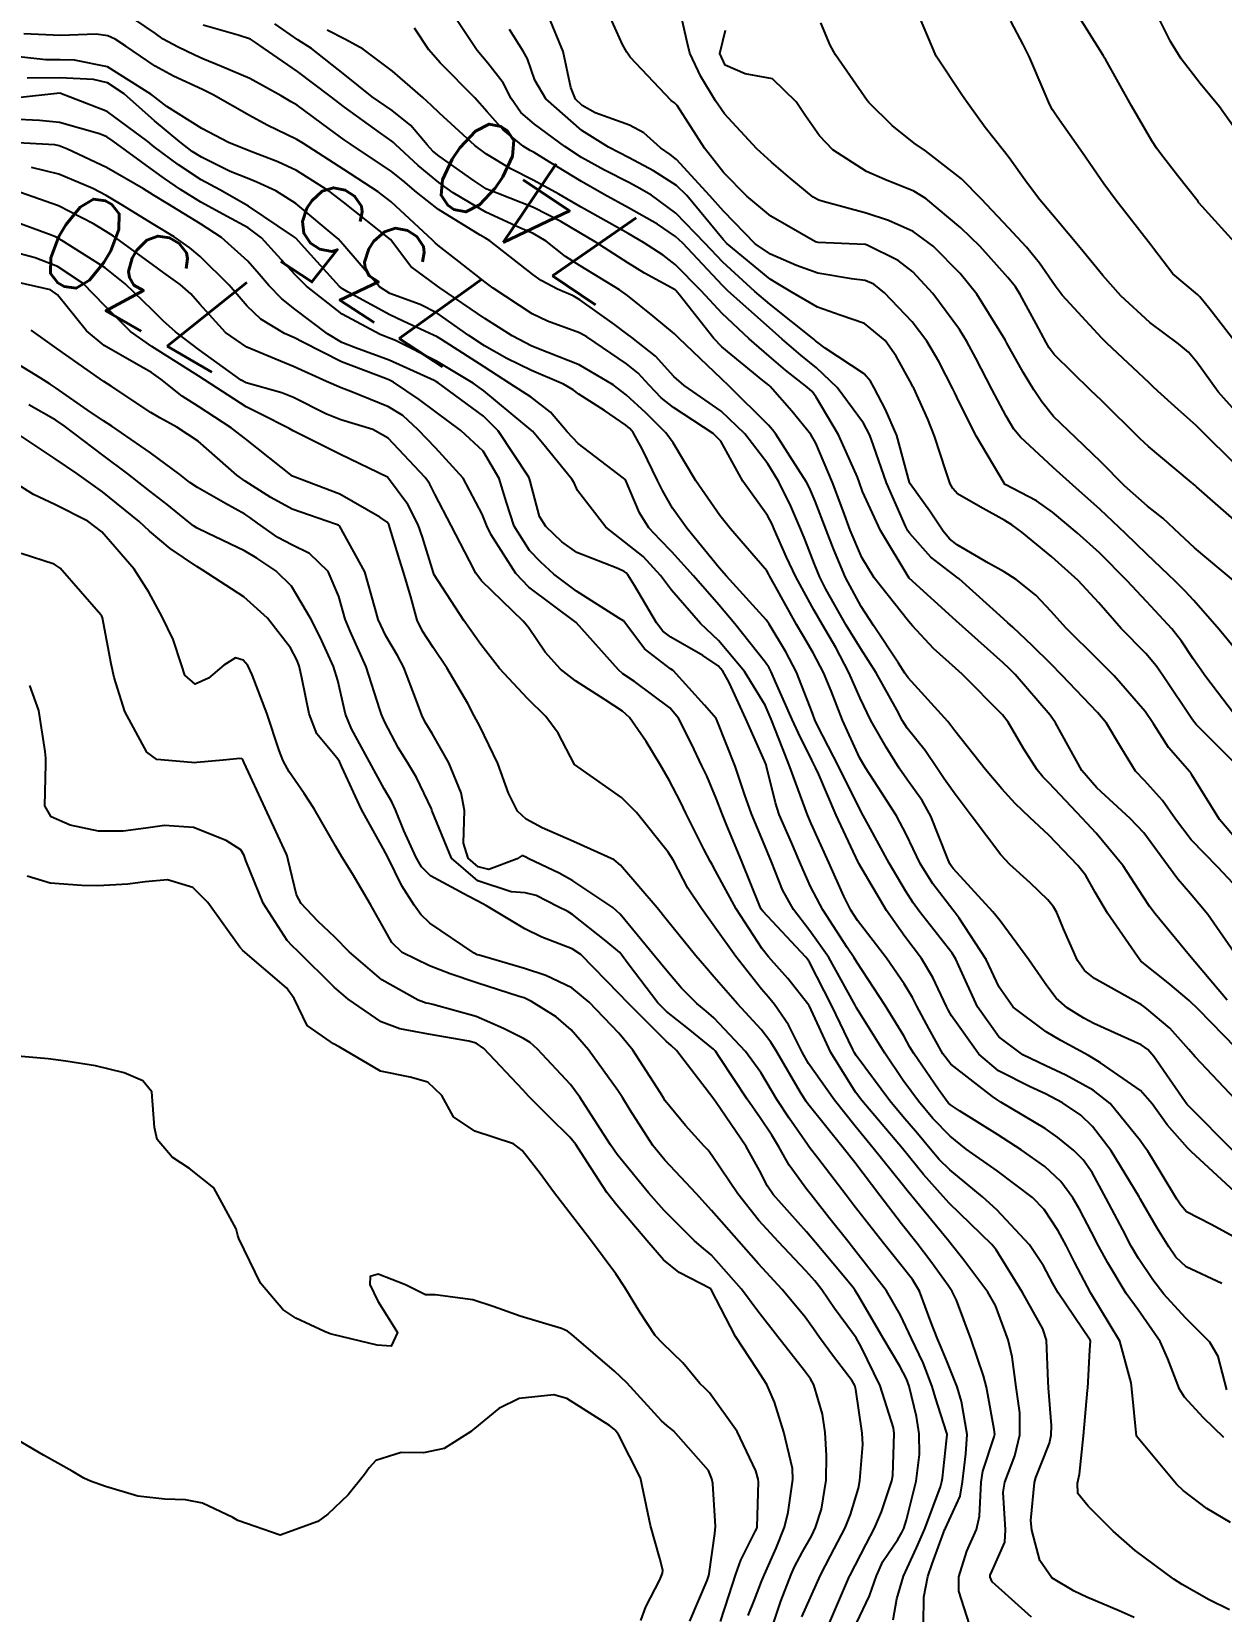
# Model space of a CAD drawing. Header units: metres. Extents: x 298520 to 308411, y 7433745 to 7450750.
# Drawn here: x 299905 to 299955.1, y 7449534.9 to 7449601.4 of the extents above; entities that cross this region are included whole.
import ezdxf
from ezdxf.enums import TextEntityAlignment as Align

# ---------------------------------------------------------------- set-up
doc = ezdxf.new("R2010")
doc.units = ezdxf.units.M
doc.header["$LTSCALE"] = 10
for name, color, linetype in [('Cotas', 45, 'Continuous'), ('Curvas de Nivel 1m', 11, 'Continuous'), ('Curvas de Nivel 5m', 15, 'Continuous')]:
    doc.layers.add(name, color=color, linetype=linetype)
doc.styles.add('Style-STANDARD', font='STANDARD.shx')

msp = doc.modelspace()

# ---------------------------------------------------------------- linework, layer by layer
at = {"layer": 'Curvas de Nivel 1m', "flags": 128}
for points, elevation in [([(299955.902, 7449575.087), (299954.993, 7449576.199), (299953.925, 7449577.425), (299953.544, 7449577.831), (299953.154, 7449578.222), (299951.95, 7449579.372), (299951.048, 7449580.249), (299949.973, 7449581.251), (299948.828, 7449582.272), (299947.994, 7449583.018), (299946.623, 7449584.301), (299946.343, 7449584.632), (299946.022, 7449585.177), (299945.422, 7449586.316), (299944.75, 7449587.619), (299944.368, 7449588.327), (299944.06, 7449588.832), (299942.93, 7449590.342), (299942.092, 7449591.263), (299941.471, 7449591.734), (299940.175, 7449592.379), (299940.103, 7449592.406), (299940.07, 7449592.413), (299938.104, 7449592.493), (299937.991, 7449592.516), (299936.12, 7449593.602), (299935.101, 7449594.44), (299934.143, 7449595.425), (299933.323, 7449596.458), (299932.171, 7449598.255), (299932.065, 7449598.365), (299931.915, 7449598.474), (299930.2, 7449600.293), (299930.059, 7449600.501), (299929.877, 7449600.832), (299929.111, 7449602.511)], 746), ([(299955.678, 7449578.193), (299953.954, 7449579.641), (299953.337, 7449580.219), (299952.621, 7449580.882), (299951.974, 7449581.393), (299951.008, 7449582.25), (299949.998, 7449583.278), (299948.954, 7449584.271), (299948.022, 7449585.167), (299947.523, 7449585.783), (299947.181, 7449586.293), (299946.747, 7449587.006), (299946.052, 7449588.251), (299946.02, 7449588.31), (299945.975, 7449588.39), (299944.786, 7449590.323), (299944.092, 7449591.189), (299942.948, 7449592.342), (299942.112, 7449592.956), (299941.065, 7449593.419), (299940.123, 7449593.724), (299938.314, 7449594.214), (299938.131, 7449594.27), (299937.9, 7449594.403), (299936.928, 7449595.206), (299936.147, 7449595.869), (299935.526, 7449596.436), (299934.167, 7449597.905), (299933.787, 7449598.454), (299933.163, 7449599.485), (299932.708, 7449600.465), (299932.604, 7449600.863), (299932.246, 7449602.47)], 747), ([(299955.916, 7449592.192), (299954.132, 7449594.166), (299954.099, 7449594.211), (299953.236, 7449595.315), (299952.526, 7449596.234), (299952.37, 7449596.452), (299952.158, 7449596.777), (299951.294, 7449598.249), (299950.202, 7449600.205), (299950.169, 7449600.26), (299950.114, 7449600.351), (299948.907, 7449602.273)], 752), ([(299956.157, 7449596.571), (299955.004, 7449598.202), (299954.188, 7449599.185), (299953.396, 7449600.222), (299952.935, 7449600.954), (299952.296, 7449602.239)], 753), ([(299955.676, 7449556.42), (299953.975, 7449558.207), (299953.706, 7449558.523), (299952.91, 7449559.417), (299951.939, 7449560.237), (299951.815, 7449560.33), (299951.724, 7449560.395), (299951.367, 7449560.603), (299949.735, 7449561.511), (299949.322, 7449561.85), (299949.031, 7449562.271), (299948.437, 7449563.606), (299948.155, 7449564.284), (299948.018, 7449564.529), (299947.778, 7449564.816), (299947.026, 7449565.532), (299946.17, 7449566.304), (299945.799, 7449566.713), (299944.588, 7449568.322), (299943.833, 7449569.32), (299943.418, 7449569.916), (299943.137, 7449570.341), (299942.608, 7449571.106), (299941.86, 7449572.054), (299941.662, 7449572.362), (299941.419, 7449572.816), (299940.546, 7449574.373), (299939.903, 7449575.394), (299939.293, 7449576.386), (299938.428, 7449577.902), (299938.175, 7449578.398), (299937.948, 7449578.953), (299937.55, 7449579.997), (299937.379, 7449580.409), (299936.954, 7449581.397), (299936.457, 7449582.423), (299935.994, 7449583.173), (299935.018, 7449584.44), (299934.022, 7449585.389), (299932.467, 7449586.466), (299932.037, 7449586.856), (299931.266, 7449587.703), (299930.263, 7449588.497), (299930.055, 7449588.641), (299929.528, 7449589.038), (299928.079, 7449590.085), (299927.798, 7449590.242), (299927.131, 7449590.534), (299926.44, 7449590.899), (299926.089, 7449591.144), (299924.281, 7449592.568), (299924.104, 7449592.675), (299923.884, 7449592.794), (299922.122, 7449593.876), (299921.195, 7449594.604), (299920.625, 7449595.1), (299920.142, 7449595.48), (299918.4, 7449596.638), (299918.155, 7449596.812), (299917.527, 7449597.278), (299916.169, 7449598.266), (299915.925, 7449598.418), (299915.497, 7449598.67), (299914.183, 7449599.393), (299912.995, 7449599.898), (299912.198, 7449600.229), (299911.869, 7449600.384), (299911.14, 7449600.726), (299910.528, 7449601.057), (299910.208, 7449601.287), (299909.343, 7449601.872)], 738), ([(299955.707, 7449558.571), (299954.118, 7449560.206), (299953.727, 7449560.587), (299952.838, 7449561.327), (299951.742, 7449562.198), (299951.697, 7449562.24), (299951.545, 7449562.443), (299950.29, 7449564.255), (299949.782, 7449565.12), (299949.37, 7449565.848), (299949.039, 7449566.268), (299947.812, 7449567.54), (299947.025, 7449568.292), (299946.405, 7449568.878), (299945.835, 7449569.489), (299945.14, 7449570.317), (299943.859, 7449571.941), (299943.695, 7449572.166), (299943.56, 7449572.335), (299941.89, 7449574.172), (299941.753, 7449574.361), (299941.483, 7449574.778), (299940.442, 7449576.375), (299939.925, 7449577.165), (299939.262, 7449578.387), (299938.751, 7449579.596), (299938.445, 7449580.395), (299937.975, 7449581.602), (299937.745, 7449582.168), (299937.618, 7449582.405), (299936.92, 7449583.496), (299936.324, 7449584.425), (299936.192, 7449584.605), (299936.017, 7449584.797), (299934.358, 7449586.447), (299934.036, 7449586.757), (299932.236, 7449588.468), (299932.055, 7449588.64), (299931.161, 7449589.389), (299930.079, 7449590.259), (299929.742, 7449590.503), (299928.093, 7449591.508), (299927.473, 7449591.906), (299926.653, 7449592.542), (299926.108, 7449592.876), (299925.553, 7449593.114), (299924.121, 7449593.767), (299922.745, 7449594.584), (299922.137, 7449595.016), (299921.267, 7449595.726), (299920.316, 7449596.618), (299920.234, 7449596.699), (299920.154, 7449596.764), (299919.684, 7449597.099), (299918.168, 7449598.189), (299917.561, 7449598.646), (299916.188, 7449599.695), (299914.743, 7449600.682), (299914.423, 7449600.905), (299914.206, 7449601.044), (299913.688, 7449601.215), (299912.212, 7449601.642)], 739), ([(299955.746, 7449562.418), (299954.513, 7449564.203), (299953.782, 7449565.071), (299953.255, 7449565.686), (299952.861, 7449566.224), (299951.814, 7449567.638), (299951.248, 7449568.246), (299949.836, 7449569.537), (299949.213, 7449570.266), (299948.389, 7449571.744), (299948.105, 7449572.278), (299947.868, 7449572.601), (299946.399, 7449574.302), (299946.153, 7449574.564), (299945.898, 7449574.801), (299944.183, 7449576.327), (299943.917, 7449576.571), (299941.943, 7449578.36), (299940.728, 7449580.372), (299939.979, 7449582.017), (299939.842, 7449582.381), (299939.757, 7449582.611), (299938.97, 7449584.39), (299938.029, 7449585.979), (299937.849, 7449586.22), (299937.645, 7449586.406), (299936.737, 7449587.117), (299936.046, 7449587.702), (299935.199, 7449588.439), (299934.069, 7449589.502), (299933.187, 7449590.459), (299932.094, 7449591.571), (299931.581, 7449591.961), (299930.748, 7449592.49), (299930.109, 7449592.872), (299929.303, 7449593.32), (299928.125, 7449593.979), (299927.194, 7449594.529), (299926.139, 7449595.103), (299925.174, 7449595.586), (299924.149, 7449596.208), (299923.653, 7449596.575), (299922.166, 7449597.94), (299921.836, 7449598.261), (299921.47, 7449598.601), (299920.189, 7449599.707), (299918.948, 7449600.633), (299918.207, 7449601.04), (299917.435, 7449601.423)], 741), ([(299955.784, 7449565.288), (299954.931, 7449566.199), (299953.81, 7449567.351), (299953.148, 7449568.22), (299952.609, 7449569.007), (299951.839, 7449569.839), (299951.467, 7449570.244), (299950.853, 7449571.25), (299950.241, 7449572.256), (299949.87, 7449572.712), (299948.36, 7449574.275), (299947.898, 7449574.756), (299947.133, 7449575.52), (299946.297, 7449576.304), (299946.094, 7449576.487), (299945.916, 7449576.652), (299944.038, 7449578.329), (299943.944, 7449578.4), (299942.857, 7449579.252), (299941.962, 7449580.236), (299941.883, 7449580.361), (299941.802, 7449580.524), (299940.985, 7449582.37), (299940.44, 7449583.942), (299940.288, 7449584.377), (299940.018, 7449584.889), (299938.91, 7449586.391), (299938.041, 7449587.212), (299937.381, 7449587.745), (299936.598, 7449588.422), (299936.06, 7449588.897), (299934.323, 7449590.448), (299934.085, 7449590.684), (299932.415, 7449592.467), (299932.107, 7449592.75), (299931.339, 7449593.257), (299930.125, 7449593.945), (299929.099, 7449594.51), (299928.138, 7449595.055), (299926.787, 7449595.893), (299926.15, 7449596.274), (299925.979, 7449596.37), (299925.692, 7449596.547), (299924.841, 7449597.241), (299924.167, 7449597.986), (299923.651, 7449598.575), (299922.195, 7449600.058), (299921.721, 7449600.597), (299921.12, 7449601.515)], 742), ([(299955.809, 7449567.262), (299954.999, 7449568.198), (299953.842, 7449570.084), (299953.793, 7449570.161), (299953.755, 7449570.211), (299952.862, 7449571.234), (299952.218, 7449572.235), (299951.871, 7449572.747), (299950.564, 7449574.253), (299949.9, 7449574.92), (299948.535, 7449576.274), (299947.92, 7449576.961), (299947.277, 7449577.641), (299946.45, 7449578.302), (299945.938, 7449578.626), (299945.272, 7449578.987), (299943.957, 7449579.766), (299943.637, 7449580.012), (299943.368, 7449580.339), (299942.811, 7449581.187), (299941.983, 7449582.326), (299941.964, 7449582.36), (299941.955, 7449582.389), (299941.417, 7449584.366), (299940.937, 7449585.457), (299940.459, 7449586.376), (299940.31, 7449586.651), (299940.039, 7449586.968), (299938.398, 7449588.048), (299938.052, 7449588.312), (299938.002, 7449588.35), (299937.942, 7449588.402), (299936.075, 7449589.893), (299935.435, 7449590.436), (299934.095, 7449591.668), (299933.339, 7449592.458), (299932.122, 7449593.724), (299931.094, 7449594.486), (299930.474, 7449594.833), (299930.138, 7449595.012), (299929.115, 7449595.538), (299928.148, 7449596.068), (299927.448, 7449596.527), (299926.162, 7449597.477), (299925.588, 7449597.97), (299925.186, 7449598.555), (299924.841, 7449599.218), (299924.195, 7449600.046), (299923.746, 7449600.575), (299922.797, 7449602.005)], 743), ([(299955.845, 7449570.374), (299954.017, 7449572.208), (299953.866, 7449572.396), (299952.65, 7449574.229), (299952.341, 7449574.677), (299951.902, 7449575.188), (299950.868, 7449576.25), (299949.924, 7449577.319), (299949.05, 7449578.269), (299947.948, 7449579.259), (299946.68, 7449580.299), (299946.264, 7449580.603), (299945.968, 7449580.788), (299944.923, 7449581.371), (299943.979, 7449581.907), (299943.777, 7449582.13), (299943.666, 7449582.335), (299943.49, 7449582.838), (299943.011, 7449584.345), (299942.729, 7449585.058), (299942.132, 7449586.359), (299942.098, 7449586.423), (299942.035, 7449586.546), (299941.393, 7449587.707), (299940.923, 7449588.367), (299940.063, 7449589.075), (299939.027, 7449589.432), (299938.073, 7449589.766), (299936.971, 7449590.417), (299936.41, 7449590.749), (299936.088, 7449590.954), (299934.265, 7449592.448), (299934.105, 7449592.615), (299932.578, 7449594.466), (299932.137, 7449594.893), (299931.173, 7449595.514), (299930.148, 7449596.058), (299929.286, 7449596.509), (299928.16, 7449597.204), (299926.643, 7449598.535), (299926.185, 7449599.32), (299925.87, 7449600.217), (299925.693, 7449600.548), (299925.108, 7449601.452)], 744), ([(299955.966, 7449580.511), (299954.04, 7449582.209), (299953.984, 7449582.261), (299953.742, 7449582.459), (299952.008, 7449583.899), (299951.643, 7449584.244), (299950.029, 7449585.842), (299949.588, 7449586.264), (299948.048, 7449587.778), (299947.83, 7449588.062), (299947.701, 7449588.285), (299947.288, 7449589.068), (299946.618, 7449590.302), (299946.411, 7449590.63), (299946.09, 7449591.023), (299944.922, 7449592.322), (299944.115, 7449593.114), (299942.64, 7449594.345), (299942.136, 7449594.654), (299940.911, 7449595.139), (299940.144, 7449595.474), (299938.728, 7449596.394), (299938.159, 7449596.975), (299937.581, 7449597.823), (299937.179, 7449598.415), (299936.187, 7449599.388), (299935.041, 7449599.59), (299934.196, 7449599.957), (299933.97, 7449600.452), (299934.213, 7449601.435)], 748), ([(299955.993, 7449582.843), (299954.617, 7449584.204), (299954.019, 7449584.791), (299953.266, 7449585.462), (299952.402, 7449586.234), (299952.21, 7449586.413), (299952.036, 7449586.582), (299950.256, 7449588.258), (299950.056, 7449588.463), (299948.378, 7449590.277), (299948.087, 7449590.662), (299947.428, 7449591.622), (299946.881, 7449592.298), (299946.115, 7449593.111), (299944.988, 7449594.321), (299944.141, 7449595.166), (299942.633, 7449596.345), (299942.156, 7449596.68), (299941.217, 7449597.418), (299940.244, 7449598.379), (299940.174, 7449598.468), (299938.834, 7449600.394), (299938.616, 7449600.805), (299938.216, 7449601.745)], 749), ([(299955.75, 7449588.193), (299954.595, 7449589.685), (299954.176, 7449590.209), (299954.084, 7449590.298), (299953.037, 7449591.171), (299952.22, 7449592.238), (299952.105, 7449592.404), (299950.65, 7449594.255), (299950.14, 7449594.958), (299949.241, 7449596.269), (299948.168, 7449597.788), (299947.968, 7449598.08), (299947.858, 7449598.285), (299947.618, 7449598.851), (299947, 7449600.298), (299946.738, 7449600.832), (299946.218, 7449601.812)], 751), ([(299955.653, 7449554.19), (299953.673, 7449556.172), (299953.655, 7449556.193), (299953.641, 7449556.21), (299953.562, 7449556.325), (299952.232, 7449558.232), (299951.991, 7449558.521), (299951.708, 7449558.722), (299950.864, 7449559.096), (299949.716, 7449559.609), (299949.286, 7449559.834), (299948.596, 7449560.277), (299948.129, 7449560.686), (299947.732, 7449561.195), (299946.976, 7449562.298), (299945.767, 7449563.941), (299945.456, 7449564.313), (299943.791, 7449566.142), (299943.708, 7449566.247), (299943.655, 7449566.332), (299943.552, 7449566.579), (299942.853, 7449568.345), (299942.484, 7449569.005), (299941.838, 7449569.894), (299941.518, 7449570.363), (299940.968, 7449571.253), (299940.32, 7449572.375), (299939.877, 7449573.311), (299939.402, 7449574.385), (299938.847, 7449575.448), (299938.289, 7449576.396), (299937.922, 7449577.026), (299937.166, 7449578.412), (299936.78, 7449579.247), (299936.259, 7449580.426), (299936.168, 7449580.63), (299935.969, 7449580.993), (299934.939, 7449582.44), (299934.008, 7449584.125), (299933.692, 7449584.453), (299932.024, 7449585.544), (299931.5, 7449585.951), (299930.999, 7449586.486), (299930.536, 7449586.991), (299930.042, 7449587.389), (299928.374, 7449588.517), (299928.065, 7449588.688), (299926.711, 7449589.182), (299926.072, 7449589.488), (299924.426, 7449590.567), (299924.085, 7449590.819), (299922.984, 7449591.691), (299922.101, 7449592.385), (299921.99, 7449592.48), (299921.874, 7449592.593), (299920.127, 7449594.209), (299919.583, 7449594.625), (299918.142, 7449595.559), (299916.444, 7449596.657), (299916.155, 7449596.825), (299914.911, 7449597.429), (299914.164, 7449597.837), (299912.637, 7449598.705), (299912.185, 7449598.935), (299910.962, 7449599.5), (299910.195, 7449599.914), (299908.958, 7449600.752), (299908.507, 7449601.057), (299908.207, 7449601.186), (299907.708, 7449601.265), (299906.207, 7449601.207), (299904.674, 7449601.269)], 737), ([(299955.628, 7449552.551), (299953.823, 7449554.208), (299953.655, 7449554.376), (299952.796, 7449555.355), (299952.173, 7449556.233), (299951.681, 7449556.791), (299950, 7449557.955), (299949.701, 7449558.14), (299949.495, 7449558.263), (299948.327, 7449558.899), (299947.713, 7449559.268), (299946.313, 7449560.304), (299945.731, 7449561.147), (299945.181, 7449562.316), (299944.05, 7449564.046), (299943.833, 7449564.329), (299943.774, 7449564.406), (299942.931, 7449565.49), (299942.402, 7449566.351), (299941.811, 7449567.583), (299941.404, 7449568.364), (299940.624, 7449569.583), (299940.094, 7449570.377), (299939.847, 7449570.814), (299939.13, 7449572.387), (299938.653, 7449573.621), (299938.332, 7449574.396), (299937.901, 7449575.216), (299937.464, 7449575.962), (299937.2, 7449576.411), (299936.252, 7449578.111), (299936.076, 7449578.428), (299936.033, 7449578.518), (299935.945, 7449578.667), (299934.422, 7449580.445), (299933.968, 7449581.001), (299932.952, 7449582.46), (299932.007, 7449584.064), (299931.698, 7449584.475), (299930.852, 7449585.319), (299930.029, 7449586.075), (299929.48, 7449586.506), (299928.045, 7449587.346), (299926.733, 7449587.859), (299926.056, 7449588.121), (299925.22, 7449588.558), (299924.07, 7449589.299), (299922.179, 7449590.589), (299922.084, 7449590.649), (299920.963, 7449591.478), (299920.103, 7449592.62), (299918.126, 7449594.195), (299917.523, 7449594.646), (299916.142, 7449595.524), (299915.367, 7449595.894), (299914.149, 7449596.345), (299913.286, 7449596.699), (299912.162, 7449597.285), (299910.689, 7449598.219), (299910.181, 7449598.606), (299910.014, 7449598.742), (299908.194, 7449599.883), (299906.805, 7449600.166), (299906.197, 7449600.174), (299905.587, 7449600.18), (299904.198, 7449600.34)], 736), ([(299955.107, 7449548.676), (299953.595, 7449549.377), (299953.168, 7449549.786), (299952.87, 7449550.221), (299952.382, 7449551), (299951.666, 7449552.239), (299951.624, 7449552.319), (299950.448, 7449554.252), (299949.663, 7449555.283), (299949.16, 7449555.759), (299948.394, 7449556.279), (299947.678, 7449556.66), (299947.028, 7449556.952), (299945.693, 7449557.623), (299944.866, 7449558.318), (299943.719, 7449559.936), (299943.578, 7449560.189), (299943.509, 7449560.333), (299942.942, 7449561.549), (299942.459, 7449562.349), (299941.757, 7449563.285), (299940.982, 7449564.368), (299939.82, 7449566.352), (299939.805, 7449566.38), (299939.793, 7449566.401), (299938.865, 7449568.39), (299938.135, 7449570.102), (299937.999, 7449570.398), (299937.846, 7449570.696), (299937.28, 7449571.831), (299937.019, 7449572.413), (299936.318, 7449573.992), (299936.127, 7449574.426), (299936.049, 7449574.582), (299935.897, 7449574.807), (299934.604, 7449576.443), (299933.925, 7449577.238), (299932.854, 7449578.461), (299931.953, 7449579.473), (299931.458, 7449579.978), (299930.978, 7449580.485), (299930.585, 7449581.107), (299929.996, 7449582.5), (299929.983, 7449582.517), (299929.908, 7449582.576), (299928.006, 7449584.032), (299927.546, 7449584.527), (299926.837, 7449585.353), (299926.027, 7449585.976), (299925.128, 7449586.559), (299924.043, 7449587.252), (299922.246, 7449588.402), (299922.062, 7449588.516), (299921.913, 7449588.592), (299920.638, 7449589.181), (299920.071, 7449589.449), (299918.322, 7449590.396), (299918.082, 7449590.538), (299917.956, 7449590.641), (299916.488, 7449592.267), (299916.134, 7449592.66), (299916.103, 7449592.689), (299916.023, 7449592.742), (299914.123, 7449594.028), (299912.921, 7449594.702), (299912.137, 7449595.129), (299911.182, 7449595.764), (299910.151, 7449596.52), (299909.884, 7449596.743), (299908.172, 7449598.006), (299906.183, 7449598.78), (299904.399, 7449598.587)], 734), ([(299955.314, 7449544.193), (299954.953, 7449545.604), (299954.596, 7449546.2), (299953.568, 7449547.22), (299952.655, 7449548.224), (299952.19, 7449548.832), (299951.598, 7449549.718), (299951.291, 7449550.243), (299950.933, 7449550.924), (299950.239, 7449552.254), (299949.639, 7449553.337), (299949.263, 7449553.879), (299948.872, 7449554.272), (299948.197, 7449554.821), (299947.662, 7449555.194), (299945.795, 7449556.309), (299945.674, 7449556.384), (299945.441, 7449556.548), (299943.697, 7449557.908), (299943.352, 7449558.335), (299942.768, 7449559.399), (299942.266, 7449560.352), (299942.078, 7449560.707), (299941.732, 7449561.29), (299940.985, 7449562.368), (299939.767, 7449563.955), (299939.486, 7449564.383), (299939.189, 7449564.976), (299938.558, 7449566.392), (299937.817, 7449568.034), (299937.659, 7449568.402), (299937.161, 7449569.735), (299936.919, 7449570.414), (299936.615, 7449571.183), (299936.134, 7449572.426), (299935.872, 7449573.013), (299935.011, 7449574.439), (299933.906, 7449575.737), (299933.15, 7449576.458), (299931.934, 7449577.863), (299931.469, 7449578.477), (299930.734, 7449579.271), (299929.957, 7449579.897), (299929.163, 7449580.508), (299927.978, 7449582.054), (299927.83, 7449582.371), (299927.738, 7449582.524), (299926.503, 7449584.045), (299926.075, 7449584.549), (299926.045, 7449584.581), (299926.013, 7449584.606), (299925.755, 7449584.813), (299924.03, 7449586.242), (299923.579, 7449586.575), (299922.047, 7449587.498), (299920.315, 7449588.361), (299920.061, 7449588.464), (299919.666, 7449588.624), (299918.071, 7449589.472), (299916.567, 7449590.655), (299916.088, 7449591.129), (299915.359, 7449591.935), (299914.666, 7449592.682), (299914.109, 7449593.108), (299913.224, 7449593.591), (299912.125, 7449594.185), (299911.264, 7449594.723), (299910.593, 7449595.188), (299910.141, 7449595.514), (299908.422, 7449596.757), (299908.156, 7449596.933), (299907.854, 7449597.067), (299906.164, 7449597.549), (299905.33, 7449597.627), (299904.166, 7449597.686)], 733), ([(299955.191, 7449542.195), (299954.328, 7449543.015), (299953.53, 7449543.885), (299953.314, 7449544.222), (299952.825, 7449545.5), (299952.51, 7449546.226), (299951.573, 7449547.562), (299951.074, 7449548.245), (299950.308, 7449549.541), (299949.914, 7449550.257), (299949.609, 7449550.836), (299949.117, 7449551.767), (299948.827, 7449552.272), (299948.322, 7449552.962), (299947.646, 7449553.591), (299946.655, 7449554.3), (299945.659, 7449554.945), (299944.054, 7449555.941), (299943.672, 7449556.193), (299943.601, 7449556.259), (299943.544, 7449556.332), (299943.178, 7449556.84), (299942.137, 7449558.353), (299941.972, 7449558.623), (299941.71, 7449559.091), (299940.929, 7449560.368), (299939.741, 7449562.193), (299939.617, 7449562.381), (299939.324, 7449562.81), (299938.3, 7449564.395), (299937.783, 7449565.38), (299937.471, 7449566.086), (299937.335, 7449566.407), (299936.98, 7449567.238), (299936.472, 7449568.42), (299936.307, 7449568.902), (299935.938, 7449570.429), (299935.913, 7449570.498), (299935.845, 7449570.673), (299935.06, 7449572.438), (299934.366, 7449573.965), (299934.095, 7449574.448), (299933.895, 7449574.671), (299933.253, 7449575.103), (299931.907, 7449575.874), (299931.568, 7449576.133), (299931.301, 7449576.479), (299930.369, 7449578.06), (299930.099, 7449578.498), (299930.028, 7449578.583), (299929.944, 7449578.646), (299929.681, 7449578.767), (299927.952, 7449579.448), (299927.323, 7449579.896), (299926.649, 7449580.54), (299926.381, 7449580.958), (299925.982, 7449582.442), (299925.95, 7449582.55), (299925.927, 7449582.607), (299924.642, 7449584.564), (299924.019, 7449585.178), (299922.106, 7449586.589), (299922.034, 7449586.632), (299921.947, 7449586.679), (299920.047, 7449587.533), (299918.634, 7449588.055), (299918.058, 7449588.284), (299917.448, 7449588.646), (299916.073, 7449589.684), (299915.525, 7449590.116), (299914.979, 7449590.677), (299914.569, 7449591.165), (299914.093, 7449591.711), (299912.995, 7449592.701), (299912.111, 7449593.28), (299910.734, 7449594.121), (299910.129, 7449594.481), (299909.702, 7449594.744), (299908.142, 7449595.647), (299906.502, 7449596.424), (299906.151, 7449596.562), (299905.971, 7449596.602), (299904.152, 7449596.702)], 732), ([(299955.467, 7449538.617), (299954.472, 7449539.204), (299953.48, 7449539.955), (299953.193, 7449540.223), (299951.513, 7449542.24), (299951.308, 7449544.242), (299951.289, 7449544.488), (299950.813, 7449546.247), (299949.583, 7449548.26), (299948.899, 7449549.574), (299948.545, 7449550.276), (299948.217, 7449550.889), (299947.625, 7449551.788), (299947.133, 7449552.295), (299945.644, 7449553.41), (299944.343, 7449554.323), (299943.658, 7449554.872), (299942.942, 7449555.617), (299942.336, 7449556.35), (299941.686, 7449557.218), (299940.908, 7449558.368), (299939.722, 7449560.27), (299939.665, 7449560.381), (299939.599, 7449560.507), (299938.556, 7449562.392), (299937.76, 7449563.518), (299937.073, 7449564.411), (299936.61, 7449565.246), (299936.142, 7449566.425), (299935.805, 7449567.229), (299935.295, 7449568.435), (299935, 7449569.27), (299934.611, 7449570.442), (299933.862, 7449572.354), (299933.833, 7449572.421), (299933.812, 7449572.451), (299933.316, 7449573.011), (299932.002, 7449574.469), (299931.894, 7449574.549), (299930.801, 7449575.386), (299929.965, 7449576.499), (299929.914, 7449576.561), (299929.749, 7449576.668), (299927.932, 7449577.809), (299926.977, 7449578.534), (299926.434, 7449579.029), (299925.953, 7449579.533), (299925.303, 7449580.557), (299924.982, 7449581.551), (299924.679, 7449582.563), (299924, 7449583.701), (299923.063, 7449584.58), (299922.02, 7449585.348), (299921.313, 7449585.888), (299920.223, 7449586.617), (299920.034, 7449586.71), (299919.893, 7449586.764), (299918.045, 7449587.467), (299916.418, 7449588.296), (299916.06, 7449588.478), (299915.646, 7449588.666), (299914.648, 7449589.261), (299914.074, 7449589.818), (299913.316, 7449590.698), (299912.095, 7449591.904), (299911.656, 7449592.274), (299910.992, 7449592.727), (299910.111, 7449593.27), (299908.832, 7449594.043), (299908.129, 7449594.469), (299907.572, 7449594.766), (299906.139, 7449595.369), (299904.994, 7449595.65)], 731), ([(299951.417, 7449534.612), (299950.777, 7449534.889), (299949.425, 7449535.468), (299948.883, 7449535.724), (299947.947, 7449536.282), (299947.444, 7449537.005), (299947.096, 7449538.294), (299947.064, 7449538.696), (299947.221, 7449540.293), (299947.276, 7449540.503), (299947.495, 7449541.07), (299947.849, 7449541.944), (299947.919, 7449542.284), (299947.925, 7449542.692), (299947.805, 7449544.286), (299947.794, 7449544.545), (299947.721, 7449546.287), (299947.56, 7449546.767), (299946.711, 7449548.299), (299945.601, 7449550.093), (299945.422, 7449550.312), (299943.629, 7449552.058), (299943.367, 7449552.334), (299942.549, 7449553.253), (299941.653, 7449554.36), (299939.949, 7449556.377), (299939.678, 7449556.729), (299938.644, 7449558.391), (299937.723, 7449560.369), (299937.715, 7449560.393), (299936.825, 7449561.505), (299936.018, 7449562.426), (299935.748, 7449562.764), (299934.655, 7449564.441), (299933.789, 7449566.041), (299933.643, 7449566.304), (299933.559, 7449566.454), (299933.298, 7449566.96), (299932.541, 7449568.469), (299932.306, 7449568.951), (299931.837, 7449569.865), (299931.468, 7449570.484), (299930.862, 7449571.481), (299930.167, 7449572.497), (299929.867, 7449572.768), (299929.144, 7449573.238), (299927.886, 7449574.041), (299927.261, 7449574.529), (299926.613, 7449575.252), (299925.91, 7449576.282), (299925.691, 7449576.552), (299923.938, 7449578.256), (299923.702, 7449578.572), (299923.426, 7449579.097), (299922.659, 7449580.583), (299921.976, 7449581.904), (299921.739, 7449582.352), (299921.566, 7449582.596), (299920.008, 7449584.259), (299919.366, 7449584.626), (299918.017, 7449585.028), (299917.38, 7449585.285), (299916.026, 7449585.968), (299915.523, 7449586.163), (299914.032, 7449586.579), (299913.811, 7449586.692), (299912.052, 7449587.977), (299911.049, 7449588.725), (299910.529, 7449589.195), (299910.072, 7449589.654), (299908.937, 7449590.751), (299908.09, 7449591.423), (299906.339, 7449592.539), (299906.102, 7449592.68), (299906.034, 7449592.713), (299905.859, 7449592.784), (299904.112, 7449593.438)], 729), ([(299947.087, 7449534.622), (299945.431, 7449536.12), (299945.342, 7449536.311), (299945.352, 7449536.393), (299945.437, 7449536.573), (299945.973, 7449537.787), (299945.998, 7449538.305), (299945.892, 7449539.893), (299945.96, 7449540.305), (299946.385, 7449541.416), (299946.597, 7449542.299), (299946.592, 7449543.23), (299946.45, 7449544.301), (299946.268, 7449545.58), (299946.111, 7449546.304), (299945.574, 7449547.741), (299945.245, 7449548.313), (299944.204, 7449549.716), (299943.709, 7449550.329), (299943.605, 7449550.457), (299942.052, 7449552.354), (299941.859, 7449552.58), (299941.638, 7449552.856), (299940.43, 7449554.372), (299939.662, 7449555.3), (299938.793, 7449556.389), (299937.696, 7449557.931), (299937.434, 7449558.404), (299936.86, 7449559.559), (299936.269, 7449560.422), (299936.02, 7449560.72), (299935.729, 7449561.062), (299934.635, 7449562.441), (299933.761, 7449563.677), (299933.197, 7449564.459), (299932.625, 7449565.311), (299932.013, 7449566.477), (299931.798, 7449566.833), (299930.456, 7449568.494), (299929.829, 7449569.123), (299927.843, 7449570.52), (299927.164, 7449571.838), (299926.643, 7449572.538), (299925.874, 7449573.299), (299924.695, 7449574.562), (299923.903, 7449575.564), (299923.188, 7449576.577), (299921.942, 7449578.507), (299921.909, 7449578.591), (299921.449, 7449580.089), (299921.273, 7449580.6), (299920.828, 7449581.463), (299919.983, 7449582.62), (299917.997, 7449583.569), (299916.204, 7449584.464), (299916.011, 7449584.562), (299915.838, 7449584.663), (299914.614, 7449585.276), (299914.022, 7449585.579), (299912.269, 7449586.708), (299912.035, 7449586.871), (299911.617, 7449587.138), (299910.053, 7449588.111), (299909.158, 7449588.749), (299908.074, 7449589.821), (299907.17, 7449590.769), (299906.09, 7449591.487), (299905.144, 7449591.845), (299904.096, 7449592.132)], 728), ([(299944.482, 7449534.319), (299944.029, 7449535.722), (299944.031, 7449536.324), (299944.365, 7449537.405), (299944.771, 7449538.317), (299944.904, 7449538.88), (299944.973, 7449540.315), (299945.034, 7449540.77), (299945.511, 7449542.21), (299945.537, 7449542.285), (299945.544, 7449542.31), (299945.515, 7449542.53), (299945.195, 7449544.313), (299945.064, 7449544.788), (299944.543, 7449546.32), (299943.932, 7449547.972), (299943.756, 7449548.328), (299943.586, 7449548.592), (299942.857, 7449549.602), (299942.279, 7449550.35), (299941.615, 7449551.188), (299940.7, 7449552.369), (299939.647, 7449553.758), (299939.158, 7449554.385), (299937.671, 7449556.237), (299937.601, 7449556.33), (299937.557, 7449556.402), (299937.367, 7449556.715), (299936.366, 7449558.42), (299936.119, 7449558.836), (299935.712, 7449559.363), (299934.718, 7449560.44), (299933.734, 7449561.566), (299933.32, 7449562.038), (299932.952, 7449562.462), (299931.765, 7449563.935), (299931.326, 7449564.484), (299929.791, 7449566.286), (299929.521, 7449566.503), (299927.804, 7449567.284), (299926.495, 7449567.857), (299925.818, 7449568.22), (299925.453, 7449568.554), (299925.077, 7449569.311), (299924.617, 7449570.562), (299923.859, 7449572.133), (299923.631, 7449572.572), (299923.355, 7449573.091), (299922.477, 7449574.584), (299921.901, 7449575.446), (299921.445, 7449576.133), (299921.226, 7449576.6), (299920.961, 7449577.571), (299920.655, 7449578.609), (299920.483, 7449579.147), (299920.034, 7449580.619), (299920.012, 7449580.668), (299919.964, 7449580.719), (299919.661, 7449580.928), (299917.976, 7449581.9), (299915.983, 7449582.66), (299914.006, 7449584.229), (299913.4, 7449584.696), (299912.022, 7449585.59), (299911.33, 7449586.024), (299910.43, 7449586.734), (299910.037, 7449587.022), (299909.401, 7449587.388), (299908.054, 7449588.155), (299907.309, 7449588.768), (299906.078, 7449590.289), (299905.788, 7449590.493), (299904.422, 7449590.805)], 727), ([(299942.543, 7449534.343), (299942.55, 7449535.469), (299942.719, 7449536.341), (299942.911, 7449536.868), (299943.446, 7449538.33), (299943.463, 7449538.371), (299944.079, 7449539.722), (299944.185, 7449540.323), (299944.319, 7449541.504), (299944.375, 7449542.321), (299944.145, 7449543.705), (299943.958, 7449544.326), (299943.543, 7449545.378), (299943.26, 7449546.044), (299943.131, 7449546.336), (299942.851, 7449547.053), (299942.369, 7449548.348), (299942.081, 7449548.846), (299941.594, 7449549.462), (299940.856, 7449550.367), (299939.626, 7449551.941), (299939.283, 7449552.383), (299938.096, 7449553.947), (299937.749, 7449554.399), (299937.654, 7449554.528), (299936.883, 7449555.63), (299936.374, 7449556.419), (299935.69, 7449557.555), (299935.047, 7449558.437), (299933.717, 7449559.855), (299933.397, 7449560.132), (299933, 7449560.461), (299932.361, 7449561.102), (299931.736, 7449561.831), (299931.21, 7449562.485), (299929.77, 7449564.221), (299929.459, 7449564.503), (299927.784, 7449565.621), (299927.2, 7449565.942), (299925.921, 7449566.548), (299925.794, 7449566.621), (299925.653, 7449566.693), (299925.434, 7449566.554), (299924.249, 7449566.105), (299923.789, 7449566.215), (299923.379, 7449566.574), (299923.172, 7449567.207), (299923.214, 7449568.576), (299923.08, 7449569.328), (299922.554, 7449570.583), (299921.855, 7449571.83), (299921.566, 7449572.3), (299921.421, 7449572.597), (299921.158, 7449573.317), (299920.663, 7449574.608), (299920.398, 7449575.113), (299919.906, 7449575.937), (299919.583, 7449576.623), (299919.46, 7449577.085), (299919.026, 7449578.629), (299917.962, 7449580.569), (299917.92, 7449580.598), (299917.792, 7449580.642), (299915.969, 7449581.262), (299915.063, 7449581.763), (299913.981, 7449582.45), (299913.64, 7449582.693), (299912.004, 7449584.123), (299911.107, 7449584.724), (299910.392, 7449585.11), (299910.019, 7449585.339), (299908.347, 7449586.439), (299908.032, 7449586.643), (299907.856, 7449586.762), (299906.052, 7449588.026), (299904.97, 7449588.796)], 726), ([(299939.716, 7449534.377), (299940.271, 7449535.525), (299940.567, 7449536.369), (299940.836, 7449536.972), (299941.456, 7449537.891), (299941.633, 7449538.185), (299941.71, 7449538.356), (299941.832, 7449538.72), (299942.232, 7449540.349), (299942.373, 7449541.474), (299942.364, 7449542.347), (299942.243, 7449543.072), (299941.939, 7449544.354), (299941.833, 7449544.652), (299941.541, 7449545.187), (299940.847, 7449546.367), (299939.805, 7449548.152), (299939.67, 7449548.379), (299939.584, 7449548.498), (299938.728, 7449549.527), (299937.997, 7449550.404), (299937.61, 7449550.851), (299936.212, 7449552.421), (299935.975, 7449552.764), (299935.643, 7449553.424), (299935.072, 7449554.436), (299933.787, 7449556.334), (299933.702, 7449556.45), (299933.674, 7449556.491), (299932.146, 7449558.473), (299931.92, 7449558.691), (299931.707, 7449558.877), (299930.079, 7449560.496), (299929.728, 7449560.869), (299928.117, 7449562.516), (299927.755, 7449562.758), (299926.468, 7449563.248), (299925.763, 7449563.6), (299924.15, 7449564.566), (299923.775, 7449564.764), (299923.379, 7449564.972), (299921.785, 7449565.833), (299921.405, 7449566.211), (299921.189, 7449566.599), (299920.671, 7449567.746), (299920.316, 7449568.613), (299920.155, 7449568.944), (299919.832, 7449569.5), (299919.213, 7449570.626), (299918.465, 7449572.026), (299918.213, 7449572.636), (299917.884, 7449574.051), (299917.702, 7449574.643), (299917.137, 7449575.883), (299916.755, 7449576.657), (299915.933, 7449578.025), (299915.282, 7449578.677), (299914.475, 7449579.209), (299913.951, 7449579.511), (299912.402, 7449580.262), (299911.96, 7449580.463), (299911.809, 7449580.56), (299911.613, 7449580.715), (299910.7, 7449581.459), (299909.976, 7449582.027), (299909.043, 7449582.749), (299907.995, 7449583.542), (299906.365, 7449584.776), (299906.015, 7449585.009), (299904.881, 7449585.657)], 724), ([(299938.584, 7449534.392), (299939.433, 7449536.353), (299939.441, 7449536.372), (299940.124, 7449537.702), (299940.484, 7449538.37), (299940.776, 7449539.061), (299941.211, 7449540.363), (299941.253, 7449540.595), (299941.308, 7449542.362), (299941.278, 7449542.6), (299940.72, 7449544.368), (299939.922, 7449546.004), (299939.701, 7449546.379), (299939.556, 7449546.598), (299938.801, 7449547.621), (299938.262, 7449548.4), (299937.97, 7449548.787), (299937.591, 7449549.211), (299936.435, 7449550.422), (299935.616, 7449551.317), (299934.729, 7449552.439), (299933.649, 7449554.052), (299933.478, 7449554.279), (299933.306, 7449554.455), (299932.517, 7449555.323), (299931.672, 7449556.356), (299931.59, 7449556.481), (299931.451, 7449556.708), (299930.307, 7449558.494), (299929.71, 7449559.203), (299928.464, 7449560.513), (299927.732, 7449561.112), (299926.646, 7449561.63), (299925.744, 7449561.935), (299923.834, 7449562.487), (299923.752, 7449562.51), (299923.63, 7449562.571), (299921.765, 7449563.842), (299921.382, 7449564.208), (299921.099, 7449564.6), (299920.587, 7449565.413), (299919.985, 7449566.617), (299919.798, 7449566.984), (299918.882, 7449568.629), (299918.055, 7449570.423), (299917.953, 7449570.639), (299917.844, 7449570.792), (299917.007, 7449571.805), (299916.678, 7449572.658), (299916.377, 7449574.172), (299916.252, 7449574.665), (299916.155, 7449574.925), (299915.9, 7449575.425), (299914.928, 7449576.68), (299913.926, 7449577.57), (299912.182, 7449578.708), (299911.944, 7449578.853), (299910.832, 7449579.607), (299909.959, 7449580.346), (299909.524, 7449580.744), (299907.975, 7449581.999), (299906.897, 7449582.771), (299905.992, 7449583.386), (299904.307, 7449584.507)], 723), ([(299937.415, 7449534.639), (299938.21, 7449536.398), (299938.633, 7449537.204), (299939.248, 7449538.383), (299939.469, 7449538.953), (299939.802, 7449540.055), (299939.868, 7449540.376), (299939.982, 7449541.899), (299939.964, 7449542.375), (299939.699, 7449544.211), (299939.646, 7449544.379), (299939.535, 7449544.574), (299938.749, 7449545.596), (299938.165, 7449546.401), (299937.915, 7449546.761), (299937.566, 7449547.252), (299936.591, 7449548.42), (299935.594, 7449549.502), (299934.765, 7449550.438), (299933.622, 7449551.749), (299932.973, 7449552.46), (299932.322, 7449553.152), (299931.647, 7449553.869), (299931.154, 7449554.485), (299930.195, 7449555.968), (299929.865, 7449556.498), (299929.677, 7449556.79), (299928.44, 7449558.513), (299927.711, 7449559.351), (299927.08, 7449559.893), (299926.044, 7449560.545), (299925.725, 7449560.693), (299925.52, 7449560.758), (299923.734, 7449561.325), (299922.614, 7449561.707), (299921.745, 7449562.039), (299920.594, 7449562.607), (299920.163, 7449563.02), (299919.764, 7449563.722), (299919.258, 7449564.625), (299918.505, 7449565.914), (299918.06, 7449566.637), (299917.799, 7449567.065), (299916.896, 7449568.654), (299916.471, 7449569.302), (299915.838, 7449570.212), (299915.586, 7449570.673), (299915.414, 7449571.11), (299914.894, 7449572.68), (299914.282, 7449574.291), (299914.091, 7449574.688), (299913.895, 7449574.91), (299913.584, 7449575.005), (299913.089, 7449574.698), (299912.444, 7449574.148), (299911.885, 7449573.895), (299911.452, 7449574.28), (299911.301, 7449574.719), (299910.953, 7449575.774), (299910.487, 7449576.731), (299909.928, 7449577.773), (299909.306, 7449578.746), (299907.958, 7449580.306), (299907.366, 7449580.766), (299905.97, 7449581.468), (299905.071, 7449581.89), (299903.981, 7449582.575)], 722), ([(299936.241, 7449534.422), (299936.536, 7449535.305), (299936.969, 7449536.415), (299937.112, 7449536.74), (299937.447, 7449537.371), (299937.825, 7449538.037), (299937.997, 7449538.402), (299938.249, 7449539.177), (299938.447, 7449540.396), (299938.46, 7449541.434), (299938.408, 7449542.397), (299938.291, 7449543.169), (299937.927, 7449544.404), (299937.786, 7449544.657), (299937.539, 7449544.991), (299936.407, 7449546.421), (299935.569, 7449547.511), (299934.874, 7449548.437), (299933.597, 7449549.875), (299933.287, 7449550.142), (299932.895, 7449550.461), (299931.622, 7449551.739), (299930.959, 7449552.487), (299929.649, 7449554.106), (299929.363, 7449554.503), (299928.799, 7449555.372), (299928.076, 7449556.516), (299927.681, 7449557.043), (299926.295, 7449558.541), (299925.981, 7449558.821), (299925.707, 7449558.985), (299924.862, 7449559.408), (299923.716, 7449559.907), (299921.891, 7449560.418), (299921.722, 7449560.451), (299921.605, 7449560.475), (299921.27, 7449560.597), (299919.735, 7449561.458), (299918.365, 7449562.634), (299917.759, 7449563.246), (299917.045, 7449563.93), (299916.341, 7449564.661), (299916.144, 7449565.031), (299915.791, 7449566.498), (299915.75, 7449566.67), (299915.721, 7449566.743), (299914.829, 7449568.68), (299913.942, 7449570.589), (299913.896, 7449570.689), (299913.844, 7449570.763), (299913.758, 7449570.777), (299913.064, 7449570.698), (299911.954, 7449570.596), (299911.842, 7449570.593), (299911.73, 7449570.6), (299910.26, 7449570.734), (299909.847, 7449571.031), (299908.916, 7449572.75), (299908.467, 7449574.174), (299908.349, 7449574.755), (299907.98, 7449576.692), (299907.953, 7449576.76), (299907.914, 7449576.824), (299906.196, 7449578.777), (299905.945, 7449578.954), (299904.55, 7449579.402)], 721), ([(299934.002, 7449534.444), (299934.346, 7449535.518), (299934.643, 7449536.438), (299934.847, 7449537.031), (299935.46, 7449538.235), (299935.529, 7449538.362), (299935.543, 7449538.429), (299935.59, 7449540.32), (299935.585, 7449540.429), (299935.488, 7449540.784), (299934.704, 7449542.438), (299933.529, 7449544.073), (299933.337, 7449544.259), (299933.129, 7449544.456), (299932.413, 7449545.338), (299931.55, 7449546.161), (299931.249, 7449546.483), (299930.594, 7449547.463), (299929.966, 7449548.496), (299929.589, 7449549.08), (299928.529, 7449550.511), (299927.62, 7449551.674), (299926.972, 7449552.53), (299926.402, 7449553.3), (299925.65, 7449554.267), (299925.287, 7449554.554), (299923.658, 7449555.09), (299922.761, 7449555.681), (299922.259, 7449556.591), (299921.681, 7449557.149), (299920.93, 7449557.362), (299919.688, 7449557.608), (299917.94, 7449558.638), (299917.704, 7449558.764), (299916.59, 7449559.535), (299916.053, 7449560.665), (299915.73, 7449561.122), (299913.89, 7449562.689), (299913.754, 7449562.835), (299912.412, 7449564.704), (299911.779, 7449565.337), (299910.721, 7449565.665), (299909.781, 7449565.583), (299909.046, 7449565.481), (299907.779, 7449565.413), (299907.116, 7449565.43), (299905.78, 7449565.519), (299904.803, 7449565.815)], 719), ([(299932.712, 7449534.461), (299933.43, 7449536.173), (299933.508, 7449536.374), (299933.525, 7449536.449), (299933.764, 7449538.141), (299933.792, 7449538.447), (299933.672, 7449540.257), (299933.638, 7449540.448), (299933.488, 7449540.796), (299932.023, 7449542.472), (299931.734, 7449542.696), (299931.517, 7449542.885), (299930.054, 7449544.495), (299929.538, 7449544.987), (299927.743, 7449546.518), (299927.555, 7449546.661), (299927.305, 7449546.776), (299925.564, 7449547.303), (299924.425, 7449547.706), (299923.574, 7449547.982), (299921.979, 7449548.192), (299921.577, 7449548.201), (299920.73, 7449548.609), (299919.587, 7449549.062), (299919.245, 7449548.965), (299919.228, 7449548.624), (299919.573, 7449547.927), (299920.392, 7449546.612), (299920.13, 7449546.031), (299919.547, 7449546.072), (299917.678, 7449546.522), (299917.562, 7449546.553), (299917.323, 7449546.644), (299916.12, 7449547.213), (299915.572, 7449547.573), (299914.627, 7449548.68), (299913.719, 7449550.571), (299913.682, 7449550.689), (299913.607, 7449550.977), (299912.671, 7449552.7), (299911.641, 7449553.513), (299910.917, 7449553.992), (299910.279, 7449554.731), (299910.165, 7449555.239), (299910.05, 7449556.734), (299909.68, 7449557.206), (299908.89, 7449557.543), (299907.689, 7449557.827), (299906.436, 7449558.035), (299905.693, 7449558.133), (299904.24, 7449558.26)], 718), ([(299930.647, 7449534.488), (299930.852, 7449535.055), (299931.439, 7449536.204), (299931.556, 7449536.478), (299931.567, 7449536.601), (299931.449, 7449537.097), (299931.053, 7449538.484), (299930.942, 7449539.011), (299930.628, 7449540.489), (299929.698, 7449542.31), (299929.556, 7449542.5), (299929.513, 7449542.541), (299929.324, 7449542.692), (299927.526, 7449543.824), (299926.98, 7449543.981), (299925.526, 7449543.831), (299924.669, 7449543.41), (299923.642, 7449542.569), (299923.573, 7449542.508), (299923.511, 7449542.457), (299922.36, 7449541.728), (299921.497, 7449541.538), (299920.556, 7449541.551), (299919.492, 7449541.214), (299919.205, 7449540.905), (299919.008, 7449540.625), (299918.328, 7449539.778), (299917.466, 7449538.968), (299917.045, 7449538.646), (299915.457, 7449538.077), (299913.679, 7449538.688), (299913.464, 7449538.824), (299912.184, 7449539.423), (299911.471, 7449539.565), (299910.609, 7449539.591), (299909.473, 7449539.726), (299908.101, 7449540.129), (299907.479, 7449540.347), (299907.197, 7449540.481), (299906.702, 7449540.772), (299905.493, 7449541.446), (299903.963, 7449542.348)], 717)]:
    msp.add_lwpolyline(points, dxfattribs=dict(at, elevation=elevation))
at = {"layer": 'Curvas de Nivel 5m', "flags": 128}
for points, elevation in [([(299956.021, 7449584.994), (299954.948, 7449586.201), (299954.045, 7449587.461), (299953.704, 7449587.869), (299953.275, 7449588.222), (299952.066, 7449589.13), (299950.847, 7449590.252), (299950.091, 7449591.109), (299949.137, 7449592.27), (299948.121, 7449593.478), (299947.445, 7449594.29), (299946.876, 7449595.035), (299946.15, 7449596.053), (299945.953, 7449596.312), (299945.144, 7449597.339), (299944.42, 7449598.328), (299944.178, 7449598.667), (299943.082, 7449600.341), (299942.223, 7449602.35)], 750), ([(299955.32, 7449560.601), (299953.97, 7449562.208), (299953.747, 7449562.484), (299952.302, 7449564.232), (299952.072, 7449564.532), (299951.78, 7449564.976), (299950.944, 7449566.248), (299949.813, 7449567.621), (299949.215, 7449568.266), (299947.837, 7449569.726), (299947.562, 7449570.006), (299947.327, 7449570.288), (299946.753, 7449571.198), (299946.1, 7449572.306), (299945.867, 7449572.614), (299944.176, 7449574.327), (299943.895, 7449574.58), (299942.966, 7449575.406), (299942.08, 7449576.357), (299941.916, 7449576.553), (299940.464, 7449578.375), (299939.951, 7449579.232), (299939.461, 7449580.385), (299939.157, 7449581.203), (299938.717, 7449582.393), (299938.008, 7449584.044), (299937.8, 7449584.403), (299937.005, 7449585.398), (299936.094, 7449586.429), (299936.06, 7449586.456), (299936.033, 7449586.482), (299935.784, 7449586.683), (299934.049, 7449588.106), (299933.71, 7449588.453), (299932.252, 7449590.297), (299932.116, 7449590.47), (299932.083, 7449590.495), (299930.796, 7449591.196), (299930.094, 7449591.629), (299928.724, 7449592.514), (299928.108, 7449592.88), (299927.271, 7449593.373), (299926.124, 7449593.967), (299924.594, 7449594.563), (299924.256, 7449594.69), (299924.135, 7449594.755), (299923.622, 7449595.091), (299922.148, 7449596.121), (299921.887, 7449596.331), (299921.644, 7449596.598), (299920.966, 7449597.413), (299920.167, 7449598.043), (299919.333, 7449598.628), (299918.186, 7449599.544), (299916.772, 7449600.654), (299916.207, 7449601.025), (299915.236, 7449601.698)], 740), ([(299955.865, 7449572.333), (299954.435, 7449574.205), (299953.9, 7449574.968), (299953.403, 7449575.713), (299953.002, 7449576.224), (299952.477, 7449576.79), (299951.924, 7449577.381), (299951.122, 7449578.248), (299949.95, 7449579.429), (299949.015, 7449580.269), (299947.972, 7449581.146), (299947.299, 7449581.613), (299945.983, 7449582.298), (299945.963, 7449582.31), (299945.932, 7449582.363), (299944.779, 7449584.322), (299944.028, 7449585.796), (299943.861, 7449586.162), (299943.779, 7449586.334), (299943.183, 7449587.482), (299942.679, 7449588.344), (299942.065, 7449589.156), (299940.905, 7449590.368), (299940.453, 7449590.741), (299940.088, 7449590.891), (299939.515, 7449590.959), (299938.091, 7449591.204), (299937.201, 7449591.52), (299936.099, 7449591.994), (299935.456, 7449592.436), (299934.123, 7449593.807), (299933.542, 7449594.456), (299932.148, 7449595.988), (299931.877, 7449596.201), (299931.472, 7449596.48), (299930.774, 7449597.106), (299930.162, 7449597.43), (299928.726, 7449597.956), (299928.17, 7449598.252), (299927.89, 7449598.523), (299927.692, 7449599.013), (299927.368, 7449600.528), (299926.768, 7449601.984)], 745), ([(299955.607, 7449550.633), (299954.659, 7449551.153), (299953.618, 7449551.687), (299953.369, 7449551.963), (299953.214, 7449552.216), (299952.547, 7449553.318), (299951.982, 7449554.235), (299951.847, 7449554.429), (299951.657, 7449554.695), (299950.396, 7449556.253), (299949.681, 7449556.813), (299948.529, 7449557.438), (299947.696, 7449557.837), (299946.717, 7449558.3), (299945.71, 7449559.054), (299944.816, 7449560.319), (299944.03, 7449562.037), (299943.897, 7449562.328), (299943.747, 7449562.57), (299942.365, 7449564.351), (299942.114, 7449564.693), (299941.781, 7449565.202), (299941.098, 7449566.367), (299940.232, 7449567.96), (299940.005, 7449568.378), (299939.826, 7449568.719), (299938.985, 7449570.389), (299938.067, 7449572.192), (299937.969, 7449572.399), (299937.867, 7449572.676), (299937.192, 7449574.411), (299936.753, 7449575.268), (299936.044, 7449576.428), (299935.916, 7449576.613), (299934.255, 7449578.447), (299933.946, 7449578.799), (299932.575, 7449580.464), (299931.971, 7449581.308), (299931.551, 7449582.049), (299931.339, 7449582.48), (299930.717, 7449583.775), (299930.321, 7449584.495), (299930.179, 7449584.662), (299930.016, 7449584.801), (299929.107, 7449585.424), (299928.029, 7449586.103), (299927.795, 7449586.288), (299927.389, 7449586.53), (299926.041, 7449587.106), (299925.003, 7449587.606), (299924.057, 7449588.146), (299923.401, 7449588.577), (299922.072, 7449589.514), (299921.354, 7449589.879), (299920.08, 7449590.348), (299919.638, 7449590.624), (299918.101, 7449592.427), (299917.902, 7449592.642), (299916.125, 7449594.134), (299915.27, 7449594.673), (299914.481, 7449595.029), (299914.138, 7449595.165), (299913.356, 7449595.483), (299912.147, 7449596.081), (299911.759, 7449596.325), (299911.231, 7449596.724), (299910.166, 7449597.607), (299908.897, 7449598.753), (299908.187, 7449599.217), (299907.595, 7449599.36), (299906.189, 7449599.424), (299904.802, 7449599.414)], 735), ([(299955.42, 7449534.931), (299954.572, 7449535.351), (299953.431, 7449535.995), (299953.079, 7449536.224), (299951.451, 7449537.439), (299950.526, 7449538.249), (299949.473, 7449539.293), (299949.042, 7449539.83), (299949.032, 7449540.267), (299949.107, 7449540.648), (299949.274, 7449542.264), (299949.451, 7449544.18), (299949.458, 7449544.261), (299949.549, 7449545.884), (299949.571, 7449546.242), (299949.566, 7449546.26), (299949.553, 7449546.284), (299948.207, 7449548.281), (299947.98, 7449548.677), (299947.594, 7449549.422), (299946.999, 7449550.296), (299945.625, 7449551.775), (299945.023, 7449552.316), (299943.644, 7449553.457), (299943.203, 7449553.891), (299942.829, 7449554.342), (299942.293, 7449554.984), (299941.666, 7449555.705), (299941.121, 7449556.366), (299939.701, 7449558.272), (299939.634, 7449558.381), (299939.562, 7449558.524), (299938.667, 7449560.391), (299937.741, 7449562.195), (299937.659, 7449562.318), (299937.586, 7449562.402), (299935.772, 7449564.344), (299935.71, 7449564.431), (299935.648, 7449564.557), (299934.891, 7449566.439), (299934.237, 7449568.026), (299934.07, 7449568.448), (299933.829, 7449569.066), (299933.419, 7449570.037), (299933.215, 7449570.459), (299932.774, 7449571.388), (299932.234, 7449572.474), (299931.869, 7449572.901), (299930.373, 7449574.008), (299929.891, 7449574.34), (299929.7, 7449574.502), (299927.913, 7449576.496), (299925.934, 7449577.981), (299925.381, 7449578.556), (299924.341, 7449580.184), (299924.154, 7449580.568), (299923.968, 7449581.062), (299923.169, 7449582.578), (299922.002, 7449583.852), (299921.264, 7449584.601), (299920.617, 7449585.209), (299920.022, 7449585.576), (299918.44, 7449586.224), (299918.03, 7449586.38), (299917.409, 7449586.646), (299916.042, 7449587.26), (299915.061, 7449587.661), (299914.054, 7449588.092), (299913.163, 7449588.699), (299912.075, 7449589.894), (299911.697, 7449590.333), (299911.246, 7449590.723), (299910.564, 7449591.209), (299910.091, 7449591.562), (299908.444, 7449592.757), (299908.106, 7449592.974), (299907.605, 7449593.271), (299906.122, 7449594.031), (299904.241, 7449594.699)], 730), ([(299941.259, 7449534.517), (299941.423, 7449535.396), (299941.695, 7449536.356), (299942.249, 7449537.55), (299942.592, 7449538.343), (299943.257, 7449540.11), (299943.319, 7449540.332), (299943.342, 7449540.475), (299943.509, 7449542.046), (299943.538, 7449542.305), (299943.536, 7449542.33), (299943.514, 7449542.42), (299943.053, 7449543.862), (299942.908, 7449544.339), (299942.523, 7449545.325), (299942.032, 7449546.353), (299941.568, 7449547.345), (299940.985, 7449548.366), (299939.601, 7449550.15), (299939.495, 7449550.275), (299939.408, 7449550.383), (299938.554, 7449551.455), (299937.812, 7449552.398), (299937.635, 7449552.623), (299936.889, 7449553.655), (299936.458, 7449554.418), (299936.157, 7449554.921), (299935.665, 7449555.638), (299935.112, 7449556.436), (299933.972, 7449558.174), (299933.784, 7449558.449), (299933.704, 7449558.535), (299932.645, 7449559.398), (299931.719, 7449560.115), (299931.354, 7449560.484), (299930.115, 7449562.129), (299929.845, 7449562.499), (299929.754, 7449562.6), (299929.182, 7449563.083), (299927.77, 7449564.199), (299927.572, 7449564.324), (299927.169, 7449564.529), (299926.236, 7449565.001), (299925.779, 7449565.113), (299925.179, 7449565.156), (299923.783, 7449565.617), (299922.673, 7449566.581), (299921.854, 7449568.558), (299921.845, 7449568.59), (299921.824, 7449568.659), (299921.203, 7449569.966), (299920.82, 7449570.605), (299920.446, 7449571.208), (299919.86, 7449572.305), (299919.727, 7449572.621), (299919.657, 7449572.831), (299919.076, 7449574.628), (299918.406, 7449576.137), (299918.201, 7449576.637), (299917.927, 7449577.592), (299917.479, 7449578.647), (299916.698, 7449579.406), (299915.954, 7449579.764), (299915.359, 7449580.071), (299914.502, 7449580.682), (299914.188, 7449580.909), (299913.967, 7449581.054), (299913.157, 7449581.512), (299911.978, 7449582.172), (299911.654, 7449582.389), (299911.229, 7449582.721), (299909.996, 7449583.636), (299908.368, 7449584.756), (299908.015, 7449584.991), (299907.336, 7449585.45), (299906.029, 7449586.357), (299905.77, 7449586.524), (299905.358, 7449586.79), (299904.045, 7449587.59)], 725), ([(299935.156, 7449534.692), (299935.422, 7449535.358), (299935.729, 7449536.128), (299935.851, 7449536.426), (299936.336, 7449537.534), (299936.685, 7449538.418), (299936.844, 7449539.041), (299937.042, 7449540.414), (299937.024, 7449540.88), (299936.66, 7449542.419), (299936.271, 7449543.677), (299935.946, 7449544.426), (299935.539, 7449545.057), (299934.627, 7449546.439), (299933.61, 7449548.422), (299933.596, 7449548.45), (299932.253, 7449549.133), (299931.595, 7449549.672), (299930.889, 7449550.487), (299929.625, 7449551.975), (299929.211, 7449552.504), (299928.379, 7449553.779), (299927.901, 7449554.518), (299927.656, 7449554.828), (299926.803, 7449555.672), (299925.926, 7449556.546), (299925.677, 7449556.818), (299924.039, 7449558.567), (299923.705, 7449558.784), (299923.401, 7449558.878), (299921.709, 7449559.173), (299920.493, 7449559.39), (299919.714, 7449559.69), (299918.317, 7449560.634), (299917.73, 7449561.14), (299916.197, 7449562.663), (299915.967, 7449562.879), (299915.757, 7449563.111), (299914.738, 7449564.68), (299914.008, 7449566.471), (299913.939, 7449566.689), (299913.796, 7449566.922), (299913.181, 7449567.317), (299911.81, 7449567.872), (299910.593, 7449567.946), (299909.809, 7449567.835), (299908.846, 7449567.711), (299907.807, 7449567.707), (299906.62, 7449567.963), (299905.816, 7449568.322), (299905.557, 7449568.784), (299905.596, 7449570.539), (299905.593, 7449570.784), (299905.56, 7449571.071), (299905.298, 7449572.789), (299904.926, 7449573.837)], 720)]:
    msp.add_lwpolyline(points, dxfattribs=dict(at, elevation=elevation))

# ---------------------------------------------------------------- texts
at = {"layer": 'Cotas', "style": 'Style-STANDARD'}
for s, rotation, p in [('740', 146.02052, (299926.354, 7449593.883, 740)), ('735', 146.9189, (299919.853, 7449591.232, 735)), ('730', 149.96208, (299909.939, 7449590.879, 730))]:
    msp.add_text(s, height=4, rotation=rotation, dxfattribs=at).set_placement(p, align=Align.MIDDLE_CENTER)

doc.saveas('drawing.dxf')
